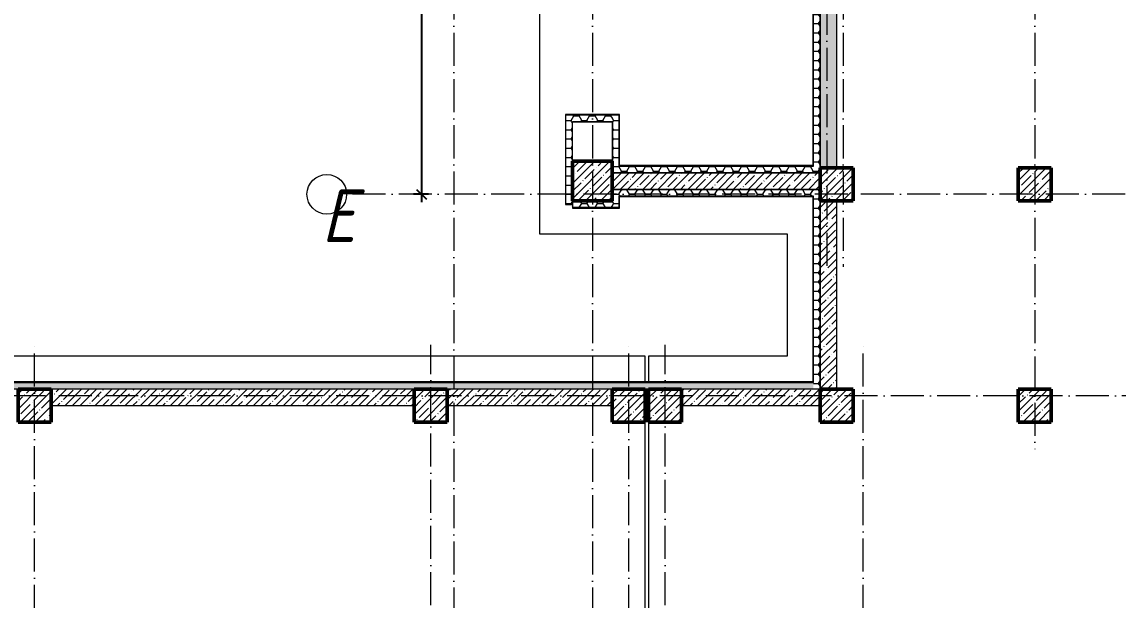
# Model space of a CAD drawing. Header units: millimetres. Extents: x -356862 to 418287, y 0 to 839748.
# Drawn here: x -288342 to -271740, y 465302 to 474058 of the extents above; entities that cross this region are included whole.
import ezdxf

# ---------------------------------------------------------------- set-up
doc = ezdxf.new("R2010")
doc.units = ezdxf.units.MM
doc.linetypes.add('50_200_ШТРИХ_1Т_ш5_п1_п1_', pattern=[700, 500, -100, 0, -100])
for name, color, linetype, lineweight in [('A-____-____-DIMS', 7, 'Continuous', 9), ('A-FLOR-____-OTLN', 7, 'Continuous', 9), ('A-WALL-____-MCUT', 7, 'Continuous', 13), ('A-WALL-____-MCUT-1', 7, 'Continuous', 9), ('A-WALL-____-MCUT-3', 7, 'Continuous', 9), ('A-WALL-____-PATT-1', 7, 'Continuous', 9), ('A-WALL-FNSH-MCUT-1', 7, 'Continuous', 9), ('S-COLS-____-MCUT', 7, 'Continuous', 50), ('S-COLS-____-OTLN', 7, 'Continuous', 9), ('S-GRID-____-IDEN', 7, 'Continuous', 9), ('S-GRID-____-OTLN-1', 7, '50_200_ШТРИХ_1Т_ш5_п1_п1_', 9)]:
    doc.layers.add(name, color=color, linetype=linetype, lineweight=lineweight)
doc.styles.add('ISOCPEUR_I', font='isocpeui.ttf', dxfattribs={"width": 0.9, "height": 2.5})
doc.dimstyles.new('ISO-2_5_0_9К_БОЛЬШОЙ_ОСИ', dxfattribs={"dimscale": 304.8, "dimtxt": 248.995294, "dimasz": 0.492126, "dimexe": 0.393701, "dimexo": 0, "dimgap": 0, "dimtad": 1, "dimdec": 0, "dimzin": 0, "dimdsep": 46, "dimtxsty": 'ISOCPEUR_I', "dimblk1": 'OBLIQUE', "dimblk2": 'OBLIQUE', "dimsah": 1, "dimcen": 0.09, "dimdle": 0.393701, "dimazin": 0, "dimtfac": 1, "dimtdec": 4, "dimtix": 1, "dimtmove": 0, "dimatfit": 3, "dimfxl": 1, "dimtvp": 1, "dimtolj": 1, "dimtzin": 0, "dimarcsym": 2})
pattern_1 = [(0, (-350751.34, 459015.94), (120.968, 69.841), [80.645, -161.29]), (120, (-350751.34, 459015.94), (-120.96808, 69.84086), [80.645, -161.29]), (60, (-350751.34, 459015.94), (-8e-05, 139.68186), [0, -161.29, 80.645, 0])]
pattern_2 = [(45, (-350751.34, 459015.94), (-114.04925, 114.04925), []), (45, (-350637.3, 459015.94), (-114.04925, 114.04925), [201.612, -40.322, 3.353, -36.97])]

# ---------------------------------------------------------------- blocks, each defined once
blk = doc.blocks.new('BSC_Колонна _Прямоугольная - 500х500-V17-АР1_Кладочный план подвала в осях 1-64_А-ГГ')
at = {"layer": 'S-COLS-____-OTLN'}
h = blk.add_hatch(dxfattribs=at)
h.set_pattern_fill('FP_27', color=256, style=0, pattern_type=2)
h.set_pattern_definition([(45, (-77750, -12581.04), (-114.04925, 114.04925), []), (45, (-77635.95, -12581.04), (-114.04925, 114.04925), [201.613, -40.323, 3.353, -36.97])])
h.paths.add_polyline_path([(-250, -250), (250, -250), (250, 250), (-250, 250)], flags=0)
at = {"layer": 'S-COLS-____-MCUT'}
for p, q in [((250, 250), (-250, 250)), ((-250, 250), (-250, -250)), ((250, -250), (250, 250)), ((-250, -250), (250, -250))]:
    blk.add_line(p, q, dxfattribs=at)
blk = doc.blocks.new('BSC_Колонна _Прямоугольная - 600х600-V85-АР1_Кладочный план подвала в осях 1-64_А-ГГ')
at = {"layer": 'S-COLS-____-OTLN'}
h = blk.add_hatch(dxfattribs=at)
h.set_pattern_fill('FP_97', color=256, style=0, pattern_type=2)
h.set_pattern_definition([(45, (-71050, -12631.04), (-114.04925, 114.04925), []), (45, (-70935.95, -12631.04), (-114.04925, 114.04925), [201.613, -40.323, 3.353, -36.97])])
h.paths.add_polyline_path([(-300, -300), (300, -300), (300, 300), (-300, 300), (-300, 144)], flags=0)
at = {"layer": 'S-COLS-____-MCUT'}
for p, q in [((300, 300), (-300, 300)), ((-300, 300), (-300, -300)), ((300, -300), (300, 300)), ((-300, -300), (300, -300))]:
    blk.add_line(p, q, dxfattribs=at)
blk = doc.blocks.new('BSC_Колонна _Прямоугольная - 500х500-V105-АР1_Кладочный план подвала в осях 1-64_А-ГГ')
at = {"layer": 'S-COLS-____-OTLN'}
h = blk.add_hatch(dxfattribs=at)
h.set_pattern_fill('FP_117', color=256, style=0, pattern_type=2)
h.set_pattern_definition([(45, (-62600, -9231.04), (-114.04925, 114.04925), []), (45, (-62485.95, -9231.04), (-114.04925, 114.04925), [201.613, -40.323, 3.353, -36.97])])
h.paths.add_polyline_path([(-250, -250), (250, -250), (250, 250), (-250, 250)], flags=0)
at = {"layer": 'S-COLS-____-MCUT'}
for p, q in [((250, 250), (-250, 250)), ((-250, 250), (-250, -250)), ((250, -250), (250, 250)), ((-250, -250), (250, -250))]:
    blk.add_line(p, q, dxfattribs=at)
blk = doc.blocks.new('BSC_Колонна _Прямоугольная - 500х500-V106-АР1_Кладочный план подвала в осях 1-64_А-ГГ')
at = {"layer": 'S-COLS-____-OTLN'}
h = blk.add_hatch(dxfattribs=at)
h.set_pattern_fill('FP_118', color=256, style=0, pattern_type=2)
h.set_pattern_definition([(45, (-68600, -9231.04), (-114.04925, 114.04925), []), (45, (-68485.95, -9231.04), (-114.04925, 114.04925), [201.613, -40.323, 3.353, -36.97])])
h.paths.add_polyline_path([(-250, -250), (250, -250), (250, 250), (-250, 250)], flags=0)
at = {"layer": 'S-COLS-____-MCUT'}
for p, q in [((250, 250), (-250, 250)), ((-250, 250), (-250, -250)), ((250, -250), (250, 250)), ((-250, -250), (250, -250))]:
    blk.add_line(p, q, dxfattribs=at)
blk = doc.blocks.new('BSC_Колонна _Прямоугольная - 500х500-V123-АР1_Кладочный план подвала в осях 1-64_А-ГГ')
at = {"layer": 'S-COLS-____-OTLN'}
h = blk.add_hatch(dxfattribs=at)
h.set_pattern_fill('FP_138', color=256, style=0, pattern_type=2)
h.set_pattern_definition([(45, (-72150, -9231.04), (-114.04925, 114.04925), []), (45, (-72035.95, -9231.04), (-114.04925, 114.04925), [201.613, -40.323, 3.353, -36.97])])
h.paths.add_polyline_path([(-250, -250), (250, -250), (250, 250), (-250, 250)], flags=0)
at = {"layer": 'S-COLS-____-MCUT'}
for p, q in [((250, 250), (-250, 250)), ((-250, 250), (-250, -250)), ((250, -250), (250, 250)), ((-250, -250), (250, -250))]:
    blk.add_line(p, q, dxfattribs=at)
blk = doc.blocks.new('BSC_Колонна _Прямоугольная - 500х500-V124-АР1_Кладочный план подвала в осях 1-64_А-ГГ')
at = {"layer": 'S-COLS-____-OTLN'}
h = blk.add_hatch(dxfattribs=at)
h.set_pattern_fill('FP_139', color=256, style=0, pattern_type=2)
h.set_pattern_definition([(45, (-71600, -9231.04), (-114.04925, 114.04925), []), (45, (-71485.95, -9231.04), (-114.04925, 114.04925), [201.613, -40.323, 3.353, -36.97])])
h.paths.add_polyline_path([(-250, -250), (250, -250), (250, 250), (-250, 250)], flags=0)
at = {"layer": 'S-COLS-____-MCUT'}
for p, q in [((250, 250), (-250, 250)), ((-250, 250), (-250, -250)), ((250, -250), (250, 250)), ((-250, -250), (250, -250))]:
    blk.add_line(p, q, dxfattribs=at)
blk = doc.blocks.new('BSC_Колонна _Прямоугольная - 500х500-V144-АР1_Кладочный план подвала в осях 1-64_А-ГГ')
at = {"layer": 'S-COLS-____-OTLN'}
h = blk.add_hatch(dxfattribs=at)
h.set_pattern_fill('FP_160', color=256, style=0, pattern_type=2)
h.set_pattern_definition([(45, (-74750, -12581.04), (-114.04925, 114.04925), []), (45, (-74635.95, -12581.04), (-114.04925, 114.04925), [201.613, -40.323, 3.353, -36.97])])
h.paths.add_polyline_path([(-250, -250), (250, -250), (250, 250), (-250, 250), (-250, 194)], flags=0)
at = {"layer": 'S-COLS-____-MCUT'}
for p, q in [((250, 250), (-250, 250)), ((-250, 250), (-250, -250)), ((250, -250), (250, 250)), ((-250, -250), (250, -250))]:
    blk.add_line(p, q, dxfattribs=at)
blk = doc.blocks.new('BSC_Колонна _Прямоугольная - 500х500-V150-АР1_Кладочный план подвала в осях 1-64_А-ГГ')
at = {"layer": 'S-COLS-____-OTLN'}
h = blk.add_hatch(dxfattribs=at)
h.set_pattern_fill('FP_168', color=256, style=0, pattern_type=2)
h.set_pattern_definition([(45, (-77750, -9231.04), (-114.04925, 114.04925), []), (45, (-77635.95, -9231.04), (-114.04925, 114.04925), [201.613, -40.323, 3.353, -36.97])])
h.paths.add_polyline_path([(-250, -250), (250, -250), (250, 250), (-250, 250)], flags=0)
at = {"layer": 'S-COLS-____-MCUT'}
for p, q in [((250, 250), (-250, 250)), ((-250, 250), (-250, -250)), ((250, -250), (250, 250)), ((-250, -250), (250, -250))]:
    blk.add_line(p, q, dxfattribs=at)
blk = doc.blocks.new('BSC_Колонна _Прямоугольная - 500х500-V151-АР1_Кладочный план подвала в осях 1-64_А-ГГ')
at = {"layer": 'S-COLS-____-OTLN'}
h = blk.add_hatch(dxfattribs=at)
h.set_pattern_fill('FP_169', color=256, style=0, pattern_type=2)
h.set_pattern_definition([(45, (-74750, -9231.04), (-114.04925, 114.04925), []), (45, (-74635.95, -9231.04), (-114.04925, 114.04925), [201.613, -40.323, 3.353, -36.97])])
h.paths.add_polyline_path([(-250, -250), (250, -250), (250, 250), (-250, 250)], flags=0)
at = {"layer": 'S-COLS-____-MCUT'}
for p, q in [((250, 250), (-250, 250)), ((-250, 250), (-250, -250)), ((250, -250), (250, 250)), ((-250, -250), (250, -250))]:
    blk.add_line(p, q, dxfattribs=at)
blk = doc.blocks.new('Ось сетки - Круг_Ø6_00__ISO-2_5_0_9K_-25732049-АР1_Кладочный план подвала в осях 1-64_А-ГГ')
at = {"layer": 'S-GRID-____-IDEN'}
blk.add_circle((0, 0), 3, dxfattribs=at)
blk = doc.blocks.new('_Oblique')
at = {"color": 0, "linetype": 'ByBlock', "lineweight": -2}
blk.add_line((-0.5, -0.5), (0.5, 0.5), dxfattribs=at)
blk = doc.blocks.new('*D8097')
at = {"layer": 'A-____-____-DIMS', "color": 0, "lineweight": -2, "transparency": 16777216}
for p, q in [((-282185, 475347), (-282411, 475347)), ((-282291, 475467), (-282291, 471327)), ((-282185, 471447), (-282411, 471447))]:
    blk.add_line(p, q, dxfattribs=at)
at = {"layer": 'Defpoints', "color": 0, "transparency": 16777216}
for p in [(-282185, 475347), (-282291, 471447), (-282185, 471447)]:
    blk.add_point(p, dxfattribs=at)
at = {"layer": 'A-____-____-DIMS', "color": 0, "lineweight": -2, "transparency": 16777216, "xscale": 150, "yscale": 150, "zscale": 150}
for p, rotation in [((-282291, 475347), 90), ((-282291, 471447), 270)]:
    blk.add_blockref('_Oblique', p, dxfattribs=dict(at, rotation=rotation))
at = {"layer": 'A-____-____-DIMS', "color": 0, "transparency": 16777216, "insert": (-282292, 473397), "char_height": 2.5, "width": 758.48, "attachment_point": 5, "rotation": 90, "style": 'ISOCPEUR_I'}
blk.add_mtext('\\A1;3900', dxfattribs=at)

msp = doc.modelspace()

# ---------------------------------------------------------------- hatches: boundary and pattern name
at = {"layer": 'A-WALL-____-PATT-1'}
h = msp.add_hatch(dxfattribs=at)
h.set_pattern_fill('FP_1', color=256, style=0, pattern_type=2)
h.set_pattern_definition(pattern_2)
h.paths.add_polyline_path([(-276251.3432, 471846.983), (-276001.3432, 471846.983), (-276001.3432, 501446.983), (-276251.3432, 501446.983), (-276251.3432, 473510.6932)], flags=0)
h = msp.add_hatch(dxfattribs=at)
h.set_pattern_fill('FP_91', color=256, style=0, pattern_type=2)
h.set_pattern_definition(pattern_1)
h.paths.add_polyline_path([(-276253.3432, 471873.983), (-276251.3432, 471873.983), (-276251.3432, 471881.983), (-276253.3432, 471881.983), (-276253.3432, 477461.983), (-276251.3432, 477461.983), (-276251.3432, 477469.983), (-276353.3432, 477469.983), (-276353.3432, 471873.983)], flags=0)
h = msp.add_hatch(dxfattribs=at)
h.set_pattern_fill('FP_91', color=256, style=0, pattern_type=2)
h.set_pattern_definition(pattern_1)
h.paths.add_polyline_path([(-279399.3432, 472548.983), (-279399.3432, 472648.983), (-280103.3432, 472648.983), (-280103.3432, 472548.983), (-279401.3432, 472548.983)], flags=0)
h = msp.add_hatch(dxfattribs=at)
h.set_pattern_fill('FP_91', color=256, style=0, pattern_type=2)
h.set_pattern_definition(pattern_1)
h.paths.add_polyline_path([(-280003.3432, 471291.983), (-280003.3432, 472548.983), (-280103.3432, 472548.983), (-280103.3432, 471291.983), (-280066.582, 471291.983)], flags=0)
h = msp.add_hatch(dxfattribs=at)
h.set_pattern_fill('FP_91', color=256, style=0, pattern_type=2)
h.set_pattern_definition(pattern_1)
h.paths.add_polyline_path([(-279299.3432, 471773.983), (-279299.3432, 472648.983), (-279399.3432, 472648.983), (-279399.3432, 471773.983)], flags=0)
h = msp.add_hatch(dxfattribs=at)
h.set_pattern_fill('FP_91', color=256, style=0, pattern_type=2)
h.set_pattern_definition(pattern_1)
h.paths.add_polyline_path([(-279291.3432, 471771.983), (-279291.3432, 471773.983), (-276253.3432, 471773.983), (-276253.3432, 471873.983), (-279299.3432, 471873.983), (-279299.3432, 471771.983)], flags=0)
h = msp.add_hatch(dxfattribs=at)
h.set_pattern_fill('FP_1', color=256, style=0, pattern_type=2)
h.set_pattern_definition(pattern_2)
h.paths.add_polyline_path([(-276251.3432, 471521.983), (-276251.3432, 471771.983), (-279401.3432, 471771.983), (-279401.3432, 471521.983), (-276531.5755, 471521.983)], flags=0)
h = msp.add_hatch(dxfattribs=at)
h.set_pattern_fill('FP_91', color=256, style=0, pattern_type=2)
h.set_pattern_definition(pattern_1)
h.paths.add_polyline_path([(-279399.3432, 471244.983), (-279299.3432, 471244.983), (-279299.3432, 471519.983), (-279399.3432, 471519.983), (-279399.3432, 471344.983)], flags=0)
h = msp.add_hatch(dxfattribs=at)
h.set_pattern_fill('FP_91', color=256, style=0, pattern_type=2)
h.set_pattern_definition(pattern_1)
h.paths.add_polyline_path([(-276531.5755, 471419.983), (-276253.3432, 471419.983), (-276253.3432, 471519.983), (-279291.3432, 471519.983), (-279291.3432, 471521.983), (-279299.3432, 471521.983), (-279299.3432, 471419.983), (-278299.0788, 471419.983)], flags=0)
h = msp.add_hatch(dxfattribs=at)
h.set_pattern_fill('FP_91', color=256, style=0, pattern_type=2)
h.set_pattern_definition(pattern_1)
h.paths.add_polyline_path([(-276353.3432, 468498.983), (-276253.3432, 468498.983), (-276253.3432, 471411.983), (-276251.3432, 471411.983), (-276251.3432, 471419.983), (-276353.3432, 471419.983), (-276353.3432, 468598.983)], flags=0)
h = msp.add_hatch(dxfattribs=at)
h.set_pattern_fill('FP_91', color=256, style=0, pattern_type=2)
h.set_pattern_definition(pattern_1)
h.paths.add_polyline_path([(-280001.3432, 471244.983), (-279399.3432, 471244.983), (-279399.3432, 471344.983), (-280001.3432, 471344.983)], flags=0)
h = msp.add_hatch(dxfattribs=at)
h.set_pattern_fill('FP_1', color=256, style=0, pattern_type=2)
h.set_pattern_definition(pattern_2)
h.paths.add_polyline_path([(-276001.3432, 468496.983), (-276001.3432, 471346.983), (-276251.3432, 471346.983), (-276251.3432, 468496.983)], flags=0)
h = msp.add_hatch(dxfattribs=at)
h.set_pattern_fill('FP_91', color=256, style=0, pattern_type=2)
h.set_pattern_definition(pattern_1)
h.paths.add_polyline_path([(-276361.3432, 468496.983), (-276353.3432, 468496.983), (-276353.3432, 468598.983), (-327199.3432, 468598.983), (-327199.3432, 468498.983), (-276361.3432, 468498.983)], flags=0)
h = msp.add_hatch(dxfattribs=at)
h.set_pattern_fill('FP_1', color=256, style=0, pattern_type=2)
h.set_pattern_definition(pattern_2)
h.paths.add_polyline_path([(-282401.3432, 468246.983), (-282401.3432, 468496.983), (-287901.3432, 468496.983), (-287901.3432, 468246.983), (-287136.5949, 468246.983)], flags=0)
h = msp.add_hatch(dxfattribs=at)
h.set_pattern_fill('FP_1', color=256, style=0, pattern_type=2)
h.set_pattern_definition(pattern_2)
h.paths.add_polyline_path([(-279401.3432, 468246.983), (-279401.3432, 468496.983), (-281901.3432, 468496.983), (-281901.3432, 468246.983), (-280066.582, 468246.983)], flags=0)
h = msp.add_hatch(dxfattribs=at)
h.set_pattern_fill('FP_1', color=256, style=0, pattern_type=2)
h.set_pattern_definition(pattern_2)
h.paths.add_polyline_path([(-276531.5755, 468246.983), (-276251.3432, 468246.983), (-276251.3432, 468496.983), (-278351.3432, 468496.983), (-278351.3432, 468246.983)], flags=0)

# ---------------------------------------------------------------- linework, layer by layer
at = {"layer": 'A-FLOR-____-OTLN'}
for p, q in [((-280501.3432, 502446.983), (-280501.3432, 470846.983)), ((-280501.3432, 470846.983), (-276751.3432, 470846.983)), ((-276751.3432, 470846.983), (-276751.3432, 468996.983)), ((-278901.3432, 468996.983), (-312401.3432, 468996.983)), ((-278901.3432, 468606.983), (-278901.3432, 468996.983)), ((-278851.3432, 468996.983), (-278851.3432, 468606.983)), ((-276751.3432, 468996.983), (-278851.3432, 468996.983)), ((-278901.3432, 465096.983), (-278901.3432, 467996.983)), ((-278851.3432, 467996.983), (-278851.3432, 465096.983))]:
    msp.add_line(p, q, dxfattribs=at)
at = {"layer": 'A-WALL-____-MCUT'}
for p, q in [((-276361.3432, 477461.983), (-276361.3432, 471881.983)), ((-276353.3432, 471873.983), (-276353.3432, 477469.983)), ((-279291.3432, 472656.983), (-280111.3432, 472656.983)), ((-280111.3432, 472656.983), (-280111.3432, 471291.983)), ((-280103.3432, 472648.983), (-279299.3432, 472648.983)), ((-280103.3432, 471291.983), (-280103.3432, 472648.983)), ((-279299.3432, 472648.983), (-279299.3432, 471873.983)), ((-279291.3432, 471881.983), (-279291.3432, 472656.983)), ((-279299.3432, 471873.983), (-276353.3432, 471873.983)), ((-276361.3432, 471881.983), (-279291.3432, 471881.983)), ((-279299.3432, 471419.983), (-279299.3432, 471244.983)), ((-276353.3432, 471419.983), (-279299.3432, 471419.983)), ((-279291.3432, 471236.983), (-279291.3432, 471411.983)), ((-279291.3432, 471411.983), (-276361.3432, 471411.983)), ((-276361.3432, 471411.983), (-276361.3432, 468606.983)), ((-276353.3432, 468598.983), (-276353.3432, 471419.983)), ((-280111.3432, 471291.983), (-280103.3432, 471291.983)), ((-280001.3432, 471244.983), (-280001.3432, 471236.983)), ((-279299.3432, 471244.983), (-280001.3432, 471244.983)), ((-280001.3432, 471236.983), (-279291.3432, 471236.983)), ((-327099.3432, 468598.983), (-276353.3432, 468598.983)), ((-276361.3432, 468606.983), (-327091.3432, 468606.983))]:
    msp.add_line(p, q, dxfattribs=at)
at = {"layer": 'A-WALL-____-MCUT-1'}
for p, q in [((-276001.3432, 471846.983), (-276001.3432, 501446.983)), ((-276251.3432, 477571.983), (-276251.3432, 471846.983)), ((-276251.3432, 471771.983), (-279401.3432, 471771.983)), ((-279401.3432, 471521.983), (-276251.3432, 471521.983)), ((-276251.3432, 471346.983), (-276251.3432, 468496.983)), ((-276001.3432, 468496.983), (-276001.3432, 471346.983)), ((-282401.3432, 468496.983), (-287901.3432, 468496.983)), ((-279401.3432, 468496.983), (-281901.3432, 468496.983)), ((-276251.3432, 468496.983), (-278351.3432, 468496.983)), ((-287901.3432, 468246.983), (-282401.3432, 468246.983)), ((-281901.3432, 468246.983), (-279401.3432, 468246.983)), ((-278351.3432, 468246.983), (-276251.3432, 468246.983))]:
    msp.add_line(p, q, dxfattribs=at)
at = {"layer": 'A-WALL-____-MCUT-3'}
for p, q in [((-276253.3432, 471771.983), (-276253.3432, 477571.983)), ((-280003.3432, 472548.983), (-279399.3432, 472548.983)), ((-280003.3432, 471291.983), (-280003.3432, 472548.983)), ((-279399.3432, 472548.983), (-279399.3432, 471771.983)), ((-276251.3432, 471873.983), (-276253.3432, 471873.983)), ((-279401.3432, 471773.983), (-276251.3432, 471773.983)), ((-279299.3432, 471771.983), (-279299.3432, 471773.983)), ((-276251.3432, 471519.983), (-279401.3432, 471519.983)), ((-279399.3432, 471521.983), (-279399.3432, 471344.983)), ((-279299.3432, 471519.983), (-279299.3432, 471521.983)), ((-276253.3432, 468496.983), (-276253.3432, 471521.983)), ((-276253.3432, 471419.983), (-276251.3432, 471419.983)), ((-280103.3432, 471291.983), (-280003.3432, 471291.983)), ((-280001.3432, 471344.983), (-280001.3432, 471244.983)), ((-279399.3432, 471344.983), (-280001.3432, 471344.983)), ((-327201.3432, 468498.983), (-276251.3432, 468498.983)), ((-276353.3432, 468498.983), (-276353.3432, 468496.983))]:
    msp.add_line(p, q, dxfattribs=at)
at = {"layer": 'A-WALL-FNSH-MCUT-1'}
for p, q in [((-280001.3432, 472546.983), (-279401.3432, 472546.983)), ((-280001.3432, 471946.983), (-280001.3432, 472546.983)), ((-279401.3432, 472546.983), (-279401.3432, 471946.983)), ((-280003.3432, 471291.983), (-280001.3432, 471291.983)), ((-280001.3432, 471346.983), (-280001.3432, 471344.983)), ((-278901.3432, 468496.983), (-278851.3432, 468496.983))]:
    msp.add_line(p, q, dxfattribs=at)
at = {"layer": 'S-GRID-____-OTLN-1'}
for p, q in [((-281801.3432, 508896.9006), (-281801.3432, 454533.3346)), ((-279701.3432, 508896.9006), (-279701.3432, 454723.7281)), ((-275901.3432, 508896.9006), (-275901.3432, 470346.983)), ((-273001.3432, 508896.9006), (-273001.3432, 467585.8406)), ((-276151.3432, 508669.0597), (-276151.3432, 470346.983)), ((-260432.5559, 471446.983), (-283424.5728, 471446.983)), ((-288151.3432, 454533.3346), (-288151.3432, 469166.4803)), ((-282151.3432, 454723.7281), (-282151.3432, 469166.4803)), ((-279151.3432, 454533.3346), (-279151.3432, 469166.4803)), ((-278601.3432, 454723.7281), (-278601.3432, 469166.4803)), ((-275601.3432, 454533.3346), (-275601.3432, 469166.4803)), ((-246676.9366, 468396.983), (-355213.8729, 468396.983))]:
    msp.add_line(p, q, dxfattribs=at)

# ---------------------------------------------------------------- block references
at = {"layer": 'S-COLS-____-OTLN'}
for name, p in [('BSC_Колонна _Прямоугольная - 600х600-V85-АР1_Кладочный план подвала в осях 1-64_А-ГГ', (-279701.3432, 471646.983)), ('BSC_Колонна _Прямоугольная - 500х500-V144-АР1_Кладочный план подвала в осях 1-64_А-ГГ', (-276001.3432, 471596.983)), ('BSC_Колонна _Прямоугольная - 500х500-V17-АР1_Кладочный план подвала в осях 1-64_А-ГГ', (-273001.3432, 471596.983)), ('BSC_Колонна _Прямоугольная - 500х500-V105-АР1_Кладочный план подвала в осях 1-64_А-ГГ', (-288151.3432, 468246.983)), ('BSC_Колонна _Прямоугольная - 500х500-V106-АР1_Кладочный план подвала в осях 1-64_А-ГГ', (-282151.3432, 468246.983)), ('BSC_Колонна _Прямоугольная - 500х500-V124-АР1_Кладочный план подвала в осях 1-64_А-ГГ', (-279151.3432, 468246.983)), ('BSC_Колонна _Прямоугольная - 500х500-V123-АР1_Кладочный план подвала в осях 1-64_А-ГГ', (-278601.3432, 468246.983)), ('BSC_Колонна _Прямоугольная - 500х500-V151-АР1_Кладочный план подвала в осях 1-64_А-ГГ', (-276001.3432, 468246.983)), ('BSC_Колонна _Прямоугольная - 500х500-V150-АР1_Кладочный план подвала в осях 1-64_А-ГГ', (-273001.3432, 468246.983))]:
    msp.add_blockref(name, p, dxfattribs=at)
at = {"layer": 'S-GRID-____-IDEN', "xscale": 99.99999999999993, "yscale": 99.99999999999993, "zscale": 99.99999999999993, "rotation": 89.9999999999998}
msp.add_blockref('Ось сетки - Круг_Ø6_00__ISO-2_5_0_9K_-25732049-АР1_Кладочный план подвала в осях 1-64_А-ГГ', (-283724.5728, 471446.983), dxfattribs=at)

# ---------------------------------------------------------------- texts
at = {"layer": 'S-GRID-____-IDEN', "insert": (-283808.3933, 471523.0588), "char_height": 800, "width": 202.02525, "attachment_point": 1, "style": 'ISOCPEUR_I'}
msp.add_mtext('\\fISOCPEUR|b0|i1|c204|p34|;\\W.9;Е', dxfattribs=at)

# ---------------------------------------------------------------- dimensions: what is measured, and where the dimension line sits
at = {"layer": 'A-____-____-DIMS'}
dim = msp.add_linear_dim(base=(-282290.9853, 471446.983), p1=(-282184.9192, 475346.983), p2=(-282184.9192, 471446.983), angle=90, dimstyle='ISO-2_5_0_9К_БОЛЬШОЙ_ОСИ', override={"dimtxt": 400, "dimpost": '<>', "dimfxl": 3900}, dxfattribs=at)
dim.commit()
dim.dimension.update_dxf_attribs({"geometry": '*D8097', "text_midpoint": (-282292.2353, 473396.983)})

doc.saveas('drawing.dxf')
